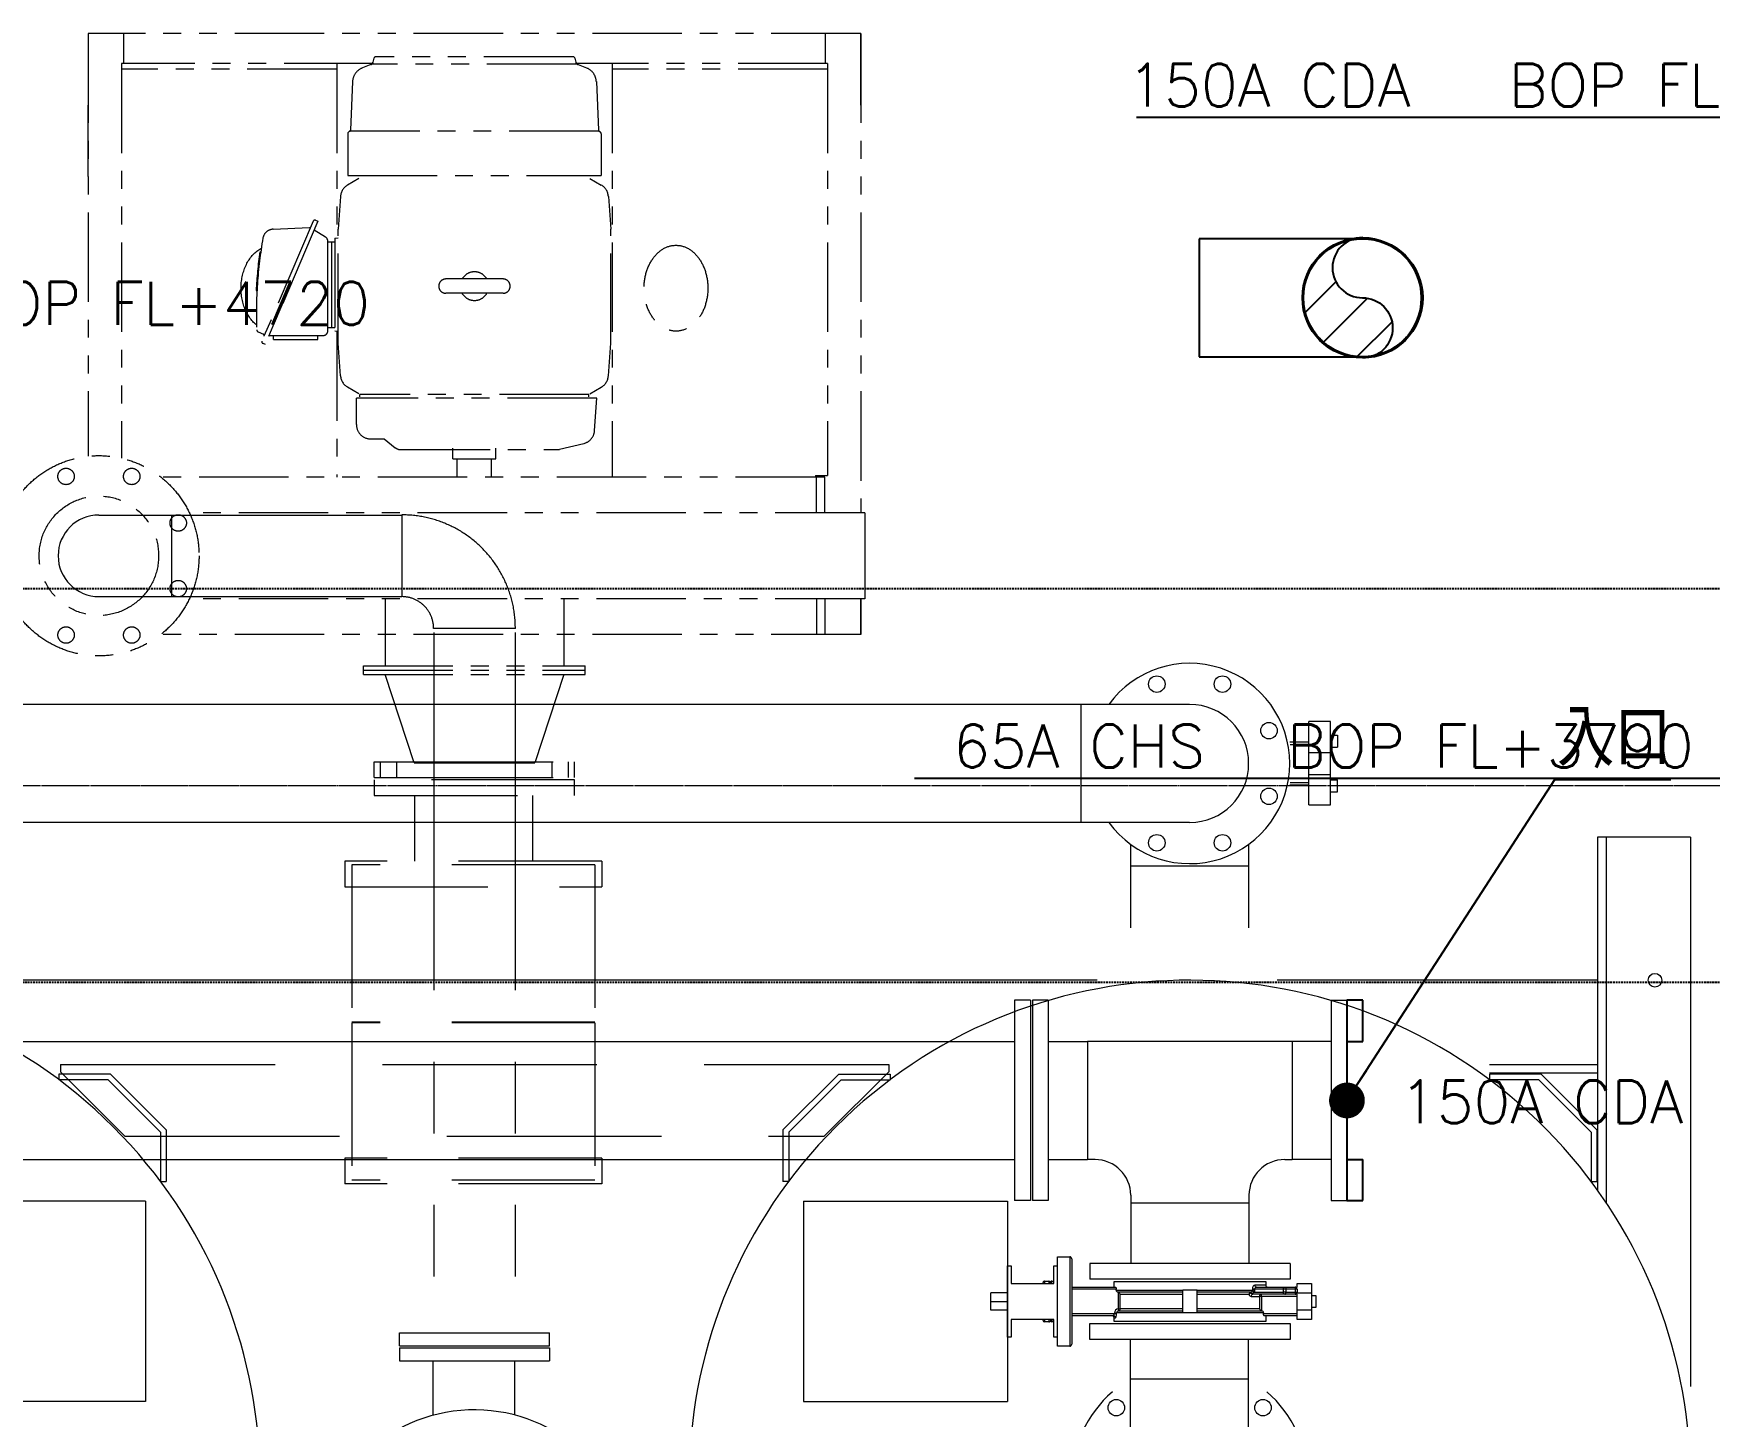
# Model space of a CAD drawing. Extents: x 0 to 160756, y 0 to 229247.
# Drawn here: x 56066 to 58409, y 85243 to 87176 of the extents above; entities that cross this region are included whole.
import ezdxf
from ezdxf.xclip import XClip

# ---------------------------------------------------------------- set-up
doc = ezdxf.new("R2010")
doc.units = 0
doc.header["$LTSCALE"] = 10
doc.header["$XCLIPFRAME"] = 2
for name, pattern in [('H12設備棟3F$0$CENTERK5', [6.916, 6.667, -0.083, 0.083, -0.083]), ('H12設備棟3F$0$HIDDEN', [0.375, 0.25, -0.125]), ('XCM7P30CDA$0$HIDDEN', [0.375, 0.25, -0.125]), ('XCM7Q30CDA-200K$0$DASHEDX2', [1.5, 1, -0.5]), ('XCM7Q30CDA-200K$0$PHANTOM', [2.5, 1.25, -0.25, 0.25, -0.25, 0.25, -0.25]), ('XCM7Q30CDA-200K$0$PHANTOMX2', [5, 2.5, -0.5, 0.5, -0.5, 0.5, -0.5])]:
    doc.linetypes.add(name, pattern=pattern)
for name, color, linetype in [('H12設備棟3F$0$ARC-BEAM', 252, 'H12設備棟3F$0$HIDDEN'), ('H12設備棟3F$0$H-SIN', 252, 'H12設備棟3F$0$CENTERK5'), ('XCM7P30CDA$0$U-CDA-PIPE', 252, 'Continuous'), ('XCM7P30CDA$0$U-CDA-PIPE 2', 252, 'Continuous'), ('XCM7P30CDA$0$U-CDA-TXT-01', 252, 'Continuous'), ('XCM7Q30CDA-200K$0$UER-FUTUER', 9, 'Continuous')]:
    doc.layers.add(name, color=color, linetype=linetype)
doc.styles.add('XCM7P30CDA$0$aa-txt', font='simplex.shx', dxfattribs={"width": 0.8, "bigfont": 'chineset.shx'})
doc.styles.add('XCM7Q30CDA-200K$0$Standard', font='txt.shx', dxfattribs={"bigfont": 'chineset.shx'})
doc.dimstyles.new('XCM7Q30CDA-200K$0$STANDARD', dxfattribs={"dimtxt": 0.18, "dimasz": 0.18, "dimexe": 0.18, "dimexo": 0.0625, "dimgap": 0.09, "dimtad": 0, "dimtih": 1, "dimtoh": 1, "dimdec": 4, "dimzin": 0, "dimdsep": 46, "dimtxsty": 'XCM7Q30CDA-200K$0$Standard', "dimcen": 0.09, "dimadec": 0, "dimazin": 0, "dimtfac": 1, "dimtdec": 4, "dimtofl": 0, "dimtmove": 0, "dimatfit": 3, "dimfxl": 1, "dimtolj": 1, "dimtzin": 0, "dimarcsym": 0})

# ---------------------------------------------------------------- blocks, each defined once
blk = doc.blocks.new('H12設備棟3F')
at = {"layer": 'H12設備棟3F$0$ARC-BEAM'}
for p, q in [((54535.2, 86400.3), (62735.2, 86400.3)), ((54535.2, 85850.3), (62735.2, 85850.3))]:
    blk.add_line(p, q, dxfattribs=at)
at = {"layer": 'H12設備棟3F$0$H-SIN', "lineweight": 5}
blk.add_line((31421.4, 86125.3), (81271.4, 86125.3), dxfattribs=at)
blk = doc.blocks.new('XCM7Q30CDA-200K$0$_Dot')
at = {"color": 0, "linetype": 'ByBlock', "lineweight": -2}
blk.add_line((-0.5, 0), (-1, 0), dxfattribs=at)
at = {"color": 0, "linetype": 'ByBlock', "const_width": 0.5}
blk.add_lwpolyline([(-0.25, 0, 1), (0.25, 0, 1)], format="xyb", close=True, dxfattribs=at)
blk = doc.blocks.new('XCM7P30CDA$0$F22P2-CDA-07-C20-00$0$FlangeSide-16.52x10KG')
for p, q in [((-2.2, 14), (-2.2, 8.26)), ((0, 14), (-2.2, 14)), ((0, -14), (0, 14)), ((0, 8.26), (-2.2, 8.26)), ((0, -8.26), (-2.2, -8.26)), ((-2.2, -8.26), (-2.2, -14)), ((-2.2, -14), (0, -14))]:
    blk.add_line(p, q)
blk = doc.blocks.new('XCM7P30CDA$0$F22P2-CDA-07-C20-00$0$LRElbowDown-16.52')
for p, q in [((22.86, 8.26), (0, 8.26)), ((22.86, -8.26), (22.86, 8.26)), ((0, -8.26), (22.86, -8.26))]:
    blk.add_line(p, q)
blk.add_arc((0, 0), 8.26, 90, 270)
blk = doc.blocks.new('XCM7P30CDA$0$A$Cfda3b9ca')
at = {"layer": 'XCM7P30CDA$0$U-CDA-PIPE 2'}
h = blk.add_hatch(dxfattribs=at)
h.set_pattern_fill('ANSI31', color=256, scale=15, style=0)
h.set_pattern_definition([(45, (-38333.75, -64080.742), (-33.67596, 33.67596), [])])
edge = h.paths.add_edge_path()
edge.add_arc((0, 0), 84.1, 90, 270)
edge.add_arc((0, -42.1), 42.1, 270, 450)
edge.add_arc((0, 42.1), 42.1, 90, 270, ccw=False)
blk.add_lwpolyline([(0, -84.1, -1), (0, 84.1, 1), (0, 0, -1)], format="xyb", close=True, dxfattribs=at)
for radius in [84.1, 82.6]:
    blk.add_circle((0, 0), radius, dxfattribs=at)
blk = doc.blocks.new('XCM7P30CDA')
at = {"layer": 'XCM7P30CDA$0$U-CDA-PIPE 2', "color": 1, "linetype": 'XCM7P30CDA$0$HIDDEN'}
blk.add_circle((57923.8, 86806.8), 82.6, dxfattribs=at)
at = {"layer": 'XCM7P30CDA$0$U-CDA-TXT-01'}
for p, q in [((59601.2, 87058.6), (57607.7, 87058.6)), ((59291.2, 86134.8), (57297.7, 86134.8))]:
    blk.add_line(p, q, dxfattribs=at)
blk.add_blockref('XCM7P30CDA$0$A$Cfda3b9ca', (57923.8, 86806.8))
at = {"layer": 'XCM7P30CDA$0$U-CDA-PIPE', "xscale": 10, "yscale": 10, "zscale": 10, "rotation": 180}
blk.add_blockref('XCM7P30CDA$0$F22P2-CDA-07-C20-00$0$LRElbowDown-16.52', (57923.8, 86806.8), dxfattribs=at)
at = {"layer": 'XCM7P30CDA$0$U-CDA-PIPE 2', "xscale": 10, "yscale": 10, "zscale": 10, "rotation": 180}
blk.add_blockref('XCM7P30CDA$0$F22P2-CDA-07-C20-00$0$FlangeSide-16.52x10KG', (57902, 85684.9), dxfattribs=at)
at = {"layer": 'XCM7P30CDA$0$U-CDA-TXT-01', "style": 'XCM7P30CDA$0$aa-txt'}
for s, p in [('150A CDA  ', (57595, 87074)), ('BOP FL+4720', (58128.4, 87074)), ('BOP FL+4720', (55967.8, 86769)), ('65A CHS  ', (57351.4, 86150.2)), ('BOP FL+3790', (57818.4, 86150.2)), ('150A CDA  ', (57976.1, 85653))]:
    blk.add_text(s, height=60, dxfattribs=at).set_placement(p)
blk = doc.blocks.new('XCM7Q30CDA-200K$0$A$C3f8f34e0')
at = {"linetype": 'XCM7Q30CDA-200K$0$PHANTOM', "lineweight": 13, "ltscale": 10}
for p, q in [((540, 2146.3), (-540, 2146.3)), ((-540, 2146.3), (-540, 1555.5)), ((-490.5, 2146.3), (-490.5, 2104.3)), ((490.5, 2146.3), (490.5, 2104.3)), ((540, 2146.3), (540, 1476.3)), ((540, 2046.3), (540, 2146.3)), ((-140.5, 2111.8), (-141.9, 2106.2)), ((138, 2113.7), (-138, 2113.7)), ((140.5, 2111.8), (141.9, 2106.2)), ((-141.1, 2104.3), (-493.5, 2104.3)), ((-493.5, 2104.3), (-493.5, 1552.7)), ((-192.5, 2096.3), (-493.5, 2096.3)), ((-192.5, 2104.3), (-192.5, 1860.5)), ((-144.9, 2102.8), (-156.6, 2098.3)), ((142.5, 2103.7), (-142.5, 2103.7)), ((493.5, 2104.3), (141.1, 2104.3)), ((144.9, 2102.8), (156.6, 2098.3)), ((192.5, 2104.3), (192.5, 1526.3)), ((493.5, 2096.3), (192.5, 2096.3)), ((493.5, 2104.3), (493.5, 1528.3)), ((-170.4, 2079.1), (-173.4, 2011.3)), ((170.4, 2079.1), (173.4, 2011.3)), ((-540, 1946.3), (-540, 2046.3)), ((-177.1, 2006.1), (-177.1, 1947.7)), ((173.5, 2009.7), (-173.5, 2009.7)), ((177.1, 2006.1), (177.1, 1947.7)), ((-177.1, 1947.7), (177.1, 1947.7)), ((-161.5, 1943.5), (-177.3, 1934.4)), ((161.5, 1943.5), (177.3, 1934.4)), ((-187.2, 1918.5), (-190.5, 1872.7)), ((187.3, 1918.5), (190.5, 1872.7)), ((-225.3, 1884.1), (-297.2, 1716.3)), ((-218.9, 1883.8), (-292.5, 1711.9)), ((-281.5, 1872.7), (-230.4, 1875)), ((-222.4, 1885.3), (-218.9, 1883.8)), ((-223.9, 1872), (-208.3, 1862)), ((-205, 1730.5), (-205, 1856)), ((-205, 1855.3), (-195, 1855.3)), ((-200, 1855.3), (-200, 1735.3)), ((-195, 1860.3), (-190.5, 1860.7)), ((-195, 1860.3), (-195, 1730.3)), ((-190.5, 1713.7), (-190.5, 1872.7)), ((190.5, 1713.7), (190.5, 1872.7)), ((-300, 1841), (-298.8, 1840.8)), ((-305.2, 1787.1), (-304, 1787)), ((40, 1803.2), (-40, 1803.2)), ((40, 1783.2), (-40, 1783.2)), ((-205, 1735.3), (-195, 1735.3)), ((-302.5, 1729.4), (-295.1, 1726.1)), ((-296, 1713.4), (-292.5, 1711.9)), ((-287.2, 1724.3), (-211.2, 1724.3)), ((-281, 1718.5), (-281, 1724.3)), ((-281, 1718.5), (-219, 1718.5)), ((-219, 1718.5), (-219, 1724.3)), ((-190.5, 1729.8), (-195, 1730.3)), ((-192.5, 1730), (-192.5, 1526.3)), ((-187.2, 1667.9), (-190.5, 1713.7)), ((187.3, 1667.9), (190.5, 1713.7)), ((-161.5, 1642.9), (-177.3, 1652)), ((160, 1641.7), (-160, 1641.7)), ((-160, 1638.7), (-160, 1641.7)), ((160, 1638.7), (160, 1641.7)), ((161.5, 1642.9), (177.3, 1652)), ((-165, 1599.7), (-165, 1636.7)), ((171.1, 1636.7), (-165, 1636.7)), ((167.9, 1591.3), (171.1, 1636.7)), ((-145, 1579.7), (-126, 1579.7)), ((-126, 1579.7), (-110.8, 1567.4)), ((119, 1565.1), (152.7, 1573.3)), ((-103.2, 1564.7), (115.7, 1564.7)), ((-30, 1551.7), (-30, 1566.7)), ((-30, 1551.7), (30, 1551.7)), ((-24, 1526.3), (-24, 1551.7)), ((24, 1526.3), (24, 1551.7)), ((30, 1551.7), (30, 1566.7)), ((490, 1526.3), (-438.4, 1526.3)), ((476.8, 1528.3), (493.5, 1528.3)), ((476.8, 1528.3), (476.8, 1526.3)), ((478, 1476.3), (478, 1526.3)), ((490, 1476.3), (490, 1526.3)), ((545.6, 1476.3), (-398.5, 1476.3)), ((545.6, 1476.3), (545.6, 1356.3)), ((545.6, 1356.3), (-398.5, 1356.3)), ((-125, 1356.3), (-125, 1262.3)), ((125, 1356.3), (125, 1262.3)), ((478, 1356.3), (478, 1306.3)), ((490, 1356.3), (490, 1306.3)), ((540, 1356.3), (540, 1306.3)), ((540, 1306.3), (540, 1356.3)), ((540, 1306.3), (-438.4, 1306.3)), ((-155, 1262.3), (155, 1262.3)), ((-155, 1250.3), (-155, 1262.3)), ((-155, 1256.3), (155, 1256.3)), ((-155, 1250.3), (155, 1250.3)), ((155, 1250.3), (155, 1262.3))]:
    blk.add_line(p, q, dxfattribs=at)
at = {"linetype": 'XCM7Q30CDA-200K$0$PHANTOMX2', "lineweight": 13, "ltscale": 20}
for p, q in [((-525, 1473.3), (-423, 1473.3)), ((-423, 1359.3), (-423, 1473.3)), ((-422.6, 1473.3), (-101.6, 1473.3)), ((-101.6, 1473.5), (-101.6, 1359.2)), ((-525, 1359.3), (-423, 1359.3)), ((-423, 1359.3), (-101.6, 1359.3)), ((57.2, 1314.7), (-57.1, 1314.7)), ((-57, 1309), (-57, 330)), ((57, 1309), (57, 330))]:
    blk.add_line(p, q, dxfattribs=at)
at = {"linetype": 'XCM7Q30CDA-200K$0$PHANTOM', "lineweight": 13, "ltscale": 20}
for p, q in [((-84.2, 1126.9), (-125, 1250.3)), ((125, 1250.3), (84.2, 1126.9)), ((-140, 1128.3), (140, 1128.3)), ((-140, 1106.3), (-140, 1128.3)), ((-131.5, 1106.3), (-131.5, 1128.3)), ((-108.5, 1106.3), (-108.5, 1128.3)), ((-84.2, 1126.9), (84.2, 1126.9)), ((108.5, 1106.3), (108.5, 1128.3)), ((131.5, 1106.3), (131.5, 1128.3)), ((140, 1106.3), (140, 1128.3)), ((-140, 1106.3), (140, 1106.3))]:
    blk.add_line(p, q, dxfattribs=at)
at = {"linetype": 'Continuous', "lineweight": 13}
for p, q in [((847.8, 1208.5), (-755.2, 1208.5)), ((847.8, 1208.5), (847.8, 1043.5)), ((999.8, 1208.5), (847.8, 1208.5)), ((1196.7, 1184.5), (1166.4, 1184.5)), ((1166.4, 1141.2), (1166.4, 1184.5)), ((1196.7, 1141.2), (1196.7, 1184.5)), ((1139.8, 1156.3), (1166.4, 1156.3)), ((1139.8, 1156.3), (1166.4, 1156.3)), ((1140.3, 1152.5), (1166.4, 1152.5)), ((1140.3, 1152.5), (1166.4, 1152.5)), ((1196.7, 1165.7), (1206.7, 1165.7)), ((1196.7, 1148.7), (1206.7, 1148.7)), ((1206.7, 1165.7), (1206.7, 1148.7)), ((1166.4, 1141.2), (1196.7, 1141.2)), ((1166.4, 1110.8), (1166.4, 1141.2)), ((1196.7, 1110.8), (1196.7, 1141.2)), ((1166.4, 1110.8), (1196.7, 1110.8)), ((1166.4, 1068), (1166.4, 1110.8)), ((1196.7, 1068), (1196.7, 1110.8)), ((1196.7, 1103.3), (1206.7, 1103.3)), ((1206.7, 1086.3), (1206.7, 1103.3)), ((1166.4, 1095.7), (1139.8, 1095.7)), ((1166.4, 1095.7), (1139.8, 1095.7)), ((1140.3, 1099.5), (1166.4, 1099.5)), ((1140.3, 1099.5), (1166.4, 1099.5)), ((1196.7, 1086.3), (1206.7, 1086.3)), ((1166.4, 1068), (1196.7, 1068)), ((847.8, 1043.5), (-755.2, 1043.5)), ((999.8, 1043.5), (847.8, 1043.5)), ((917.3, 1012.9), (917.3, 983)), ((1082.3, 1012.9), (1082.3, 983)), ((917.2, 983), (1082.4, 983)), ((917.3, 983), (917.3, 896.3)), ((1082.3, 983), (1082.3, 896.3)), ((745.1, 424), (750.1, 424)), ((745.1, 324), (745.1, 424)), ((750.1, 424), (750.1, 399)), ((810.1, 424), (815.1, 424)), ((810.1, 399), (810.1, 424)), ((815.1, 436.5), (832.1, 436.5)), ((815.1, 311.5), (815.1, 436.5)), ((832.1, 436.5), (832.1, 311.5)), ((835.1, 433.5), (835.1, 314.5)), ((750.1, 399), (810.1, 399)), ((795.1, 399), (795.1, 400.5)), ((797, 402.5), (803.1, 402.5)), ((797.1, 402.5), (797.1, 399)), ((803.1, 402.5), (803.1, 399)), ((805.1, 400.5), (805.1, 399)), ((807, 402.5), (810.1, 402.5)), ((807.1, 399), (807.1, 402.5)), ((894.1, 394), (894.1, 402)), ((894.1, 402), (1106.1, 402)), ((1106.1, 402), (1106.1, 397)), ((1150.1, 399), (1170.1, 399)), ((1150.1, 394), (1150.1, 399)), ((1170.1, 399), (1170.1, 386)), ((745.1, 386), (722.1, 386)), ((722.1, 374), (722.1, 386)), ((835.1, 394), (896.4, 394)), ((897.1, 391), (835.1, 391)), ((897.1, 390), (897.1, 391)), ((897.1, 390), (990.1, 390)), ((990.1, 387), (899.6, 387)), ((899.6, 387), (899.9, 387)), ((899.9, 387), (899.9, 363.9)), ((902.8, 384.1), (990.1, 384.1)), ((902.8, 363.9), (902.8, 384.1)), ((990.1, 358), (990.1, 390)), ((1010.1, 390), (990.1, 390)), ((1010.1, 390), (1087.5, 390)), ((1010.1, 358), (1010.1, 390)), ((1084.9, 387), (1010.1, 387)), ((1010.1, 384.1), (1082.8, 384.1)), ((1085.8, 381), (1097.3, 381)), ((1087.5, 391), (1087.5, 390)), ((1090.7, 391), (1087.5, 391)), ((1090.7, 390), (1087.5, 390)), ((1131.5, 384), (1088.3, 384)), ((1089.9, 387), (1130.8, 387)), ((1130.8, 391), (1090.7, 391)), ((1090.7, 391), (1090.7, 390)), ((1106, 397), (1090.8, 397)), ((1093.4, 394), (1131.5, 394)), ((1097.3, 381), (1097.3, 363.9)), ((1100.2, 381), (1097.3, 381)), ((1100.2, 381), (1100.2, 384)), ((1150.1, 381), (1100.2, 381)), ((1100.2, 381), (1100.2, 361)), ((1130.8, 387), (1130.8, 391)), ((1134.5, 391), (1130.8, 391)), ((1134.5, 387), (1130.8, 387)), ((1131.5, 394), (1133, 394)), ((1133, 384), (1131.5, 384)), ((1133, 394), (1146.1, 394)), ((1146.1, 384), (1133, 384)), ((1134.5, 391), (1134.5, 387)), ((1147.6, 391), (1134.5, 391)), ((1134.5, 387), (1147.6, 387)), ((1146.1, 394), (1147.1, 394)), ((1147.1, 384), (1146.1, 384)), ((1147.1, 394), (1150.1, 394)), ((1150.1, 384), (1147.1, 384)), ((1147.6, 387), (1147.6, 391)), ((1150.1, 391), (1147.6, 391)), ((1147.6, 387), (1150.1, 387)), ((1149.9, 386), (1170.1, 386)), ((1150.1, 391), (1150.1, 387)), ((1150.1, 362), (1150.1, 384)), ((1170.1, 386), (1170.1, 362)), ((1170.1, 382.5), (1176.1, 382.5)), ((1176.1, 382.5), (1176.1, 365.5)), ((722.1, 374), (745.1, 374)), ((722.1, 362), (722.1, 374)), ((745.1, 362), (722.1, 362)), ((835.1, 357), (894.7, 357)), ((893.3, 354), (835.1, 354)), ((894.7, 358), (897.6, 358)), ((894.7, 358), (894.7, 357)), ((894.7, 357), (897.6, 357)), ((897.6, 357), (897.6, 358)), ((990.1, 358), (897.6, 358)), ((899.9, 363.9), (900.4, 361)), ((899.9, 363.9), (902.8, 363.9)), ((900.4, 361), (990.1, 361)), ((990.1, 363.9), (902.8, 363.9)), ((1010.1, 358), (990.1, 358)), ((1097.3, 363.9), (1010.1, 363.9)), ((1010.1, 361), (1100.5, 361)), ((1103.1, 358), (1010.1, 358)), ((1100.5, 361), (1100.2, 361)), ((1103.1, 358), (1103.1, 357)), ((1103.1, 357), (1150.1, 357)), ((1150.1, 354), (1103.8, 354)), ((1106.1, 354), (1106.1, 346)), ((1170.1, 362), (1150.1, 362)), ((1150.1, 349), (1150.1, 362)), ((1176.1, 365.5), (1170.1, 365.5)), ((1170.1, 362), (1170.1, 349)), ((750.1, 349), (750.1, 324)), ((810.1, 349), (750.1, 349)), ((795.1, 347.5), (795.1, 349)), ((803.1, 345.5), (797, 345.5)), ((797.1, 349), (797.1, 345.5)), ((803.1, 349), (803.1, 345.5)), ((805.1, 349), (805.1, 347.5)), ((810.1, 345.5), (807, 345.5)), ((807.1, 349), (807.1, 345.5)), ((810.1, 324), (810.1, 349)), ((894.1, 346), (894.1, 351)), ((1106.1, 346), (894.1, 346)), ((894.2, 351), (896.3, 351)), ((1170.1, 349), (1150.1, 349)), ((750.1, 324), (745.1, 324)), ((815.1, 324), (810.1, 324)), ((832.1, 311.5), (815.1, 311.5))]:
    blk.add_line(p, q, dxfattribs=at)
at = {"linetype": 'XCM7Q30CDA-200K$0$DASHEDX2', "lineweight": 13, "ltscale": 20}
for p, q in [((140, 1103.3), (-140, 1103.3)), ((-140, 1103.3), (-140, 1081.3)), ((140, 1081.3), (140, 1103.3)), ((-140, 1081.3), (140, 1081.3)), ((-84, 1081.3), (-84, 989.5)), ((81, 1081.3), (81, 989.5)), ((-181.1, 989.5), (-181.1, 953.5)), ((177.9, 989.5), (-181.1, 989.5)), ((168.4, 984.5), (-171.6, 984.5)), ((-171.6, 984.5), (-171.6, 764.5)), ((168.4, 984.5), (168.4, 764.5)), ((177.9, 989.5), (177.9, 953.5)), ((-181.1, 953.5), (177.9, 953.5)), ((168.4, 764.5), (-171.6, 764.5)), ((168.4, 763.5), (-171.6, 763.5)), ((-171.6, 763.5), (-171.6, 543.5)), ((168.4, 763.5), (168.4, 543.5)), ((-181.1, 574.5), (-181.1, 538.5)), ((177.9, 574.5), (-181.1, 574.5)), ((177.9, 574.5), (177.9, 538.5)), ((168.4, 543.5), (-171.6, 543.5)), ((177.9, 538.5), (-181.1, 538.5))]:
    blk.add_line(p, q, dxfattribs=at)
at = {"lineweight": 13}
for p, q in [((1570.1, 1023), (1570.1, 529.5)), ((1700.1, 1023), (1570.1, 1023)), ((1582.1, 1023), (1582.1, 512.2)), ((1700.1, 1023), (1700.1, 255)), ((870.4, 822.9), (-796.2, 822.9)), ((1569.1, 822.9), (1122.2, 822.9)), ((777.1, 795), (755.1, 795)), ((755.1, 795), (755.1, 515)), ((777.1, 795), (777.1, 515)), ((802.1, 795), (780.1, 795)), ((780.1, 795), (780.1, 515)), ((802.1, 795), (802.1, 515)), ((1197.7, 795), (1219.7, 795)), ((1197.7, 795), (1197.7, 515)), ((1219.7, 795), (1219.7, 515)), ((-847.4, 737.6), (755.1, 737.6)), ((802.5, 737.6), (857.1, 737.6)), ((857.1, 737.6), (857.1, 572.4)), ((1143.1, 737.6), (857.1, 737.6)), ((1197.7, 737.6), (1143.1, 737.6)), ((1143.1, 737.6), (1143.1, 572.4)), ((1569.1, 704.9), (1419.1, 704.9)), ((1569.1, 692.9), (1419.1, 692.9)), ((1491.2, 691.9), (1419.1, 691.9)), ((1419.1, 691.9), (1419.1, 683.9)), ((1487.9, 683.9), (1419.1, 683.9)), ((1561.1, 610.7), (1487.9, 683.9)), ((1569.1, 614), (1491.2, 691.9)), ((1561.1, 610.7), (1561.1, 541.9)), ((1569.1, 614), (1569.1, 541.9)), ((-847.4, 572.4), (755.1, 572.4)), ((802.5, 572.4), (857.1, 572.4)), ((867.5, 572.4), (857.1, 572.4)), ((1132.7, 572.4), (1143.1, 572.4)), ((1197.7, 572.4), (1143.1, 572.4)), ((1561.1, 541.9), (1569.1, 541.9)), ((917.5, 522.4), (917.5, 512)), ((1082.7, 522.4), (1082.7, 512)), ((777.1, 515), (755.1, 515)), ((802.1, 515), (780.1, 515)), ((917.5, 512), (1082.7, 512)), ((917.6, 512), (917.6, 427)), ((1082.6, 512), (1082.6, 427)), ((1197.7, 515), (1219.7, 515)), ((860.1, 427), (860.1, 405)), ((1140.1, 427), (860.1, 427)), ((1140.1, 427), (1140.1, 405)), ((1140.1, 405), (860.1, 405)), ((860.1, 321), (860.1, 343)), ((860.1, 343), (1140.1, 343)), ((1140.1, 343), (1140.1, 321)), ((1140.1, 321), (860.1, 321)), ((917.3, 266), (917.3, 321)), ((1082.3, 266), (1082.3, 321)), ((917.3, 266), (1082.3, 266)), ((917.3, -20), (917.3, 266)), ((1082.3, -20), (1082.3, 266))]:
    blk.add_line(p, q, dxfattribs=at)
at = {"linetype": 'XCM7Q30CDA-200K$0$DASHEDX2', "lineweight": 13, "ltscale": 30}
for p, q in [((-578.7, 705.1), (579.1, 705.1)), ((-578.7, 705.1), (-578.7, 695.1)), ((579.1, 705.1), (579.1, 695.1)), ((-508.8, 691.9), (-580.9, 691.9)), ((-580.9, 691.9), (-580.9, 683.9)), ((-512.1, 683.9), (-580.9, 683.9)), ((-488.7, 605.1), (-578.7, 695.1)), ((-438.9, 610.7), (-512.1, 683.9)), ((-430.9, 614), (-508.8, 691.9)), ((431.3, 614), (509.2, 691.9)), ((439.3, 610.7), (512.5, 683.9)), ((489.1, 605.1), (579.1, 695.1)), ((509.2, 691.9), (581.3, 691.9)), ((512.5, 683.9), (581.3, 683.9)), ((581.3, 691.9), (581.3, 683.9)), ((-438.9, 610.7), (-438.9, 541.9)), ((-430.9, 614), (-430.9, 541.9)), ((431.3, 614), (431.3, 541.9)), ((439.3, 610.7), (439.3, 541.9)), ((-488.7, 605.1), (489.1, 605.1)), ((-438.9, 541.9), (-430.9, 541.9)), ((439.3, 541.9), (431.3, 541.9))]:
    blk.add_line(p, q, dxfattribs=at)
at = {"lineweight": 13, "ltscale": 20}
for p, q in [((-459.7, 514), (-744.7, 514)), ((-459.7, 514), (-459.7, 234)), ((460.1, 514), (460.1, 234)), ((460.1, 514), (745.1, 514)), ((745.1, 514), (745.1, 234)), ((-459.7, 234), (-744.7, 234)), ((460.1, 234), (745.1, 234))]:
    blk.add_line(p, q, dxfattribs=at)
at = {"lineweight": 13, "ltscale": 30}
for p, q in [((-105, 330), (105, 330)), ((-105, 312), (-105, 330)), ((105, 312), (105, 330)), ((-105, 312), (105, 312)), ((-105, 309), (105, 309)), ((-105, 309), (-105, 291)), ((105, 309), (105, 291)), ((-105, 291), (105, 291)), ((-57.7, 214.9), (-57.7, 291)), ((56.3, 215.3), (56.3, 291))]:
    blk.add_line(p, q, dxfattribs=at)
at = {"linetype": 'Continuous', "lineweight": 13, "flags": 128}
for points in [[(896.4, 394), (896.6, 393.8), (896.8, 393.3), (897, 392.5), (897, 391.6), (897.1, 391)], [(1086, 385.5), (1088, 386), (1089.9, 387)], [(1087.5, 390), (1087.4, 389.2), (1087, 388.5)], [(1090.8, 397), (1089.6, 396.5), (1088.5, 395.3), (1087.8, 393.3), (1087.6, 392.2), (1087.5, 391)], [(1090.7, 390), (1090.5, 388.4), (1089.9, 387)], [(1133, 394), (1133.6, 393.8), (1134.1, 393.1), (1134.4, 392.1), (1134.5, 391)], [(1133, 384), (1133.6, 384.2), (1134.1, 384.9), (1134.4, 385.9), (1134.5, 387)], [(1146.1, 394), (1146.6, 393.8), (1147.1, 393.1), (1147.5, 392.1), (1147.6, 391)], [(1147.6, 387), (1147.5, 385.9), (1147.1, 384.9), (1146.6, 384.2), (1146.1, 384)], [(896.3, 351), (896.7, 351.5), (897.2, 352.8), (897.5, 354.7), (897.6, 357)], [(1103.8, 354), (1103.5, 354.2), (1103.3, 354.7), (1103.2, 355.5), (1103.1, 356.4), (1103.1, 357)]]:
    blk.add_lwpolyline(points, dxfattribs=at)
at = {"linetype": 'XCM7Q30CDA-200K$0$PHANTOM', "lineweight": 13, "ltscale": 10}
for centre, radius in [((-525, 1416.3), 140), ((-570.9, 1527.2), 11.5), ((-479.1, 1527.2), 11.5), ((-525, 1416.3), 83.5), ((-414.1, 1462.2), 11.5), ((-414.1, 1370.4), 11.5), ((-570.9, 1305.5), 11.5), ((-479.1, 1305.5), 11.5)]:
    blk.add_circle(centre, radius, dxfattribs=at)
at = {"linetype": 'Continuous', "lineweight": 13}
for centre in [(953.9, 1236.9), (1045.7, 1236.9), (1110.7, 1171.9), (1110.7, 1080.1), (953.9, 1015.1), (1045.7, 1015.1)]:
    blk.add_circle(centre, 11.5, dxfattribs=at)
at = {"lineweight": 13}
for centre, radius in [((1650.3, 823), 9.5), ((897.3, 225.5), 11.5), ((1102.3, 225.5), 11.5)]:
    blk.add_circle(centre, radius, dxfattribs=at)
at = {"linetype": 'XCM7Q30CDA-200K$0$PHANTOM', "lineweight": 13, "ltscale": 10}
for centre, radius, start, end in [((-138, 2111.1), 2.6, 90, 165.9638), ((138, 2111.1), 2.6, 14.0362, 90), ((-148.8, 2078.1), 21.6, 111.0727, 177.4286), ((-146.7, 2107.5), 5, 291.0728, 345.9638), ((146.7, 2107.5), 5, 194.0362, 248.9272), ((148.8, 2078.1), 21.6, 2.5714, 68.9273), ((-173.5, 2006.1), 3.6, 90.4212, 180), ((-175.4, 2011.4), 2, 290.1336, 357.4289), ((175.4, 2011.4), 2, 182.5711, 249.8664), ((173.5, 2006.1), 3.6, 360, 89.5788), ((-167.3, 1917.1), 20, 119.9151, 175.8811), ((167.3, 1917.1), 20, 4.1189, 60.0849), ((-230.5, 1877), 2, 272.5815, 336.8123), ((-223.3, 1883.2), 2.2, 66.8121, 156.8119), ((295.2, 1756.1), 600, 170.0014, 182.2822), ((-280.8, 1857.6), 15.2, 92.5814, 170.005), ((-212.2, 1856), 7.2, 0, 57.4536), ((295.2, 1756.1), 601.2, 171.8776, 177.0403), ((0, 1793.2), 20, 30, 150), ((-40, 1793.2), 10, 90, 270), ((0, 1793.2), 20, 210, 330), ((40, 1793.2), 10, 270, 90), ((-301.2, 1732.3), 3.2, 182.2823, 245.8121), ((-295.2, 1715.4), 2.2, 156.812, 246.8121), ((-296, 1724.2), 2, 336.812, 65.812), ((-211.2, 1730.5), 6.2, 270, 0.0001), ((-167.3, 1669.4), 20, 184.1188, 240.0849), ((167.3, 1669.4), 20, 299.9151, 355.8812), ((-145, 1599.7), 20, 180, 270), ((148, 1592.7), 20, 283.6494, 356.0103), ((-103.2, 1576.8), 12.1, 231.015, 269.9999), ((115.7, 1579), 14.3, 270.0001, 283.6495)]:
    blk.add_arc(centre, radius, start, end, dxfattribs=at)
at = {"lineweight": 13, "ltscale": 30}
blk.add_arc((-525, 1416.3), 57, 90, 270, dxfattribs=at)
at = {"linetype": 'XCM7Q30CDA-200K$0$PHANTOMX2', "lineweight": 13, "ltscale": 20}
for radius in [158.8, 44.5]:
    blk.add_arc((-101.6, 1314.7), radius, 0, 90, dxfattribs=at)
at = {"linetype": 'Continuous', "lineweight": 13}
for centre, radius, start, end in [((999.8, 1126), 140, 216.1063, 143.8937), ((999.8, 1126), 82.5, 270, 90), ((832.1, 433.5), 3, 0, 89.9813), ((797.1, 400.5), 2, 89.9821, 180), ((803.1, 400.5), 2, 0, 89.9821), ((807.1, 400.5), 2, 89.9821, 180), ((900.1, 390), 3.03, 180.6596, 261.4071), ((898.8, 383), 4.15, 15.3492, 74.433), ((1085.7, 384.3), 2.89, 106.8244, 183.7654), ((1086.9, 379.5), 6.09, 98.4154, 131.4422), ((1086.6, 384.7), 3.8, 189.5521, 258.0757), ((1084.4, 390), 2.99, 279.0146, 330.0301), ((1083.9, 385.2), 2.09, 9.6557, 62.2692), ((1088.6, 381.2), 2.8, 95.0606, 184.2936), ((1088.5, 386.8), 2.8, 206.576, 267.2847), ((1081.6, 374.3), 15.2, 56.571, 68.9746), ((1093.7, 391.1), 2.95, 96.1126, 181.2946), ((1093.7, 396.9), 2.9, 177.6221, 263.5071), ((1100.3, 381.1), 2.95, 91.0991, 181.0561), ((1109.1, 397), 3, 180.2364, 270), ((1134.2, 391.7), 3.55, 139.6093, 191.3691), ((1134.2, 386.3), 3.55, 168.6309, 220.3907), ((1147.1, 391), 3, 0, 90), ((1147.1, 387), 3, 270, 360), ((891.1, 351), 3, 0.3949, 90), ((891.9, 356.5), 2.86, 299.2949, 10.2195), ((893.3, 351), 2.97, 359.4105, 89.3981), ((900.8, 357.9), 6.06, 98.3505, 179.2134), ((900.7, 357.9), 3.1, 96.1526, 177.7187), ((899.9, 363.9), 2.95, 280.5602, 1.1522), ((1101.4, 365.1), 4.2, 195.745, 254.0373), ((1100.1, 358), 3.03, 0.6596, 81.4071), ((797.1, 347.5), 2, 180, 269.9821), ((803.1, 347.5), 2, 269.9821, 0), ((807.1, 347.5), 2, 180, 269.9821), ((832.1, 314.5), 3, 269.9813, 0)]:
    blk.add_arc(centre, radius, start, end, dxfattribs=at)
at = {"lineweight": 13}
for centre, radius, start, end in [((-999.8, 123), 700, 229.9129, 220.1186), ((1000.1, 123.1), 700, 319.8814, 310.0871), ((867.5, 522.4), 50, 0, 90), ((1132.7, 522.4), 50, 90, 180), ((999.8, 123), 165, 130.8852, 229.0452), ((999.8, 123), 165, 310.9534, 49.1148), ((0, 0), 222.5, 9.8336, 350.1664)]:
    blk.add_arc(centre, radius, start, end, dxfattribs=at)
at = {"linetype": 'XCM7Q30CDA-200K$0$PHANTOM', "lineweight": 13, "ltscale": 10, "extrusion": (0, 0, -1)}
blk.add_ellipse((-281.7, 1790.3), major_axis=(0, 60), ratio=0.74321, start_param=3.684759, end_param=5.92773, dxfattribs=at)
at = {"linetype": 'XCM7Q30CDA-200K$0$PHANTOM', "lineweight": 13, "ltscale": 10}
blk.add_ellipse((281.7, 1790.3), major_axis=(0, 60), ratio=0.74321, dxfattribs=at)
at = {"lineweight": 13, "insert": (1673.3, 1202.4), "char_height": 80, "width": 1570.211, "attachment_point": 3, "style": 'XCM7Q30CDA-200K$0$Standard'}
blk.add_mtext('入口', dxfattribs=at)
at = {"lineweight": 13}
blk.add_leader([(1219.7, 655), (1510.3, 1103.8), (1672.6, 1103.8)], dimstyle='XCM7Q30CDA-200K$0$STANDARD', override={"dimasz": 50, "dimtad": 0, "dimldrblk": 'XCM7Q30CDA-200K$0$_Dot'}, dxfattribs=at)
blk = doc.blocks.new('XCM7Q30CDA-200K')
at = {"layer": 'XCM7Q30CDA-200K$0$UER-FUTUER'}
blk.add_blockref('XCM7Q30CDA-200K$0$A$C3f8f34e0', (56682.3, 85029.9), dxfattribs=at)

msp = doc.modelspace()

# ---------------------------------------------------------------- block references
for name in ['XCM7P30CDA', 'XCM7Q30CDA-200K']:
    msp.add_blockref(name, (0, 0))
ref = msp.add_blockref('H12設備棟3F', (0, 0))
XClip(ref).set_block_clipping_path([(52480.8428845762, 60066.8604644329), (84559.6547477046, 105824.4625800119)])

doc.saveas('drawing.dxf')
